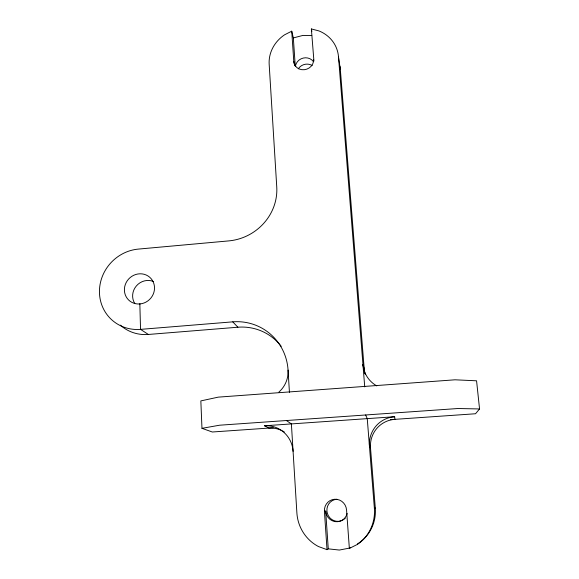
<?xml version="1.0" encoding="UTF-8"?>
<svg xmlns="http://www.w3.org/2000/svg" width="579" height="579" viewBox="0 0 579 579"><rect width="100%" height="100%" fill="white"/><g stroke="black" fill="none" stroke-linecap="round" stroke-linejoin="round"><path stroke-width="0.87" d="M273.368 427.765L212.283 431.999L201.97 428.33L200.841 400.907L218.312 397.129L455.029 379.802L476.568 380.801L479.55 408.955L475.525 413.753L390.507 419.652M286.395 420.528L291.389 423.922L296.882 512.922A40.038 38.779 76.2 0 0 318.436 546.533L327.026 549.659L324.414 511.279A11.435 11.081 76.2 0 1 334.676 499.25A11.435 11.081 76.2 0 1 346.553 509.961L349.361 548.422L350.244 547.633M327.026 549.659L328.264 548.856L339.366 550.05L349.238 548.139M295.268 66.187L293.336 37.925L291.729 31.179L284.571 34.812A35.008 32.055 -18.3 0 0 269.17 64.305L276.755 187.017A50.901 47.956 -29.8 0 1 228.763 240.9L138.345 249.093A41.399 39.039 -46.3 0 0 99.458 292.67A41.399 39.039 -46.3 0 0 140.538 329.371L148.376 334.459L237.889 327.222A51.849 50.539 -57.2 0 1 281.213 346.3M293.336 37.925L302.904 35.42L311.763 35.5M349.361 548.422L357.504 544.354A40.038 38.779 76.2 0 0 374.381 508.297L367.252 418.639L365.639 414.977M374.381 508.297L375.301 508.029L370.299 445.273M201.97 428.33L219.579 425.21L457.924 408.521L479.55 408.955M324.414 511.279L325.68 511.098A11.254 10.9 76 0 0 347.154 513.443M289.442 392.381L288.06 370.097A53.478 52.052 -56.2 0 0 232.751 321.852L140.538 329.371L139.843 303.946M293.083 451.345A27.604 26.909 -80.8 0 0 264.596 425.782L394.661 416.728L394.929 419.341A27.271 26.692 53.1 0 0 370.517 447.951L369.453 446.264A28.147 27.56 52.7 0 1 394.661 416.728M313.927 61.019L311.372 28.95L318.978 30.926A35.008 32.055 -18.3 0 1 338.476 56.684L340.336 69.422L364.546 373.129M264.596 425.782L268.888 428.076A26.75 26.091 -82 0 1 282.067 430.718M232.751 321.852L237.889 327.222M291.729 31.179L293.799 61.598L294.791 65.572M311.372 28.95L311.871 31.498M338.476 56.684L364.727 386.881M325.68 511.098L328.264 548.856M343.086 519.92A11.073 10.726 75.7 0 1 327.374 513.443A11.073 10.726 75.7 0 1 336.84 499.272M345.301 518.176A11.073 10.726 75.7 0 1 344.244 519.124M298.315 68.821A9.713 8.931 -18.2 0 1 312.233 65.572M375.301 508.029A38.764 37.555 75.7 0 1 357.46 543.905M148.376 334.459A40.175 37.982 -46.6 0 1 120.352 325.123M339.895 66.165A34.002 31.252 -18.2 0 1 340.336 69.422M365.342 374.475A26.424 26.055 19.8 0 1 364.191 368.628L362.946 364.437A27.264 26.866 17.7 0 0 376.791 385.918M134.762 303.476A15.061 14.243 -46.6 0 1 136.347 285.961A15.061 14.243 -46.6 0 1 153.478 281.51M288.06 370.097A26.764 26.221 -54.4 0 1 278.955 392.048M313.601 59.42A10.002 9.155 -18.3 0 1 304.351 69.712A10.002 9.155 -18.3 0 1 293.799 61.598M295.558 65.572A9.857 9.04 -18.3 0 1 303.237 58.066A9.857 9.04 -18.3 0 1 313.268 61.439M282.82 431.109A26.75 26.091 -82 0 1 284.296 431.977M139.93 303.939A15.524 14.641 -46.3 0 0 152.263 280.2A15.524 14.641 -46.3 0 0 126.179 282.545A15.524 14.641 -46.3 0 0 139.93 303.939"/></g></svg>
